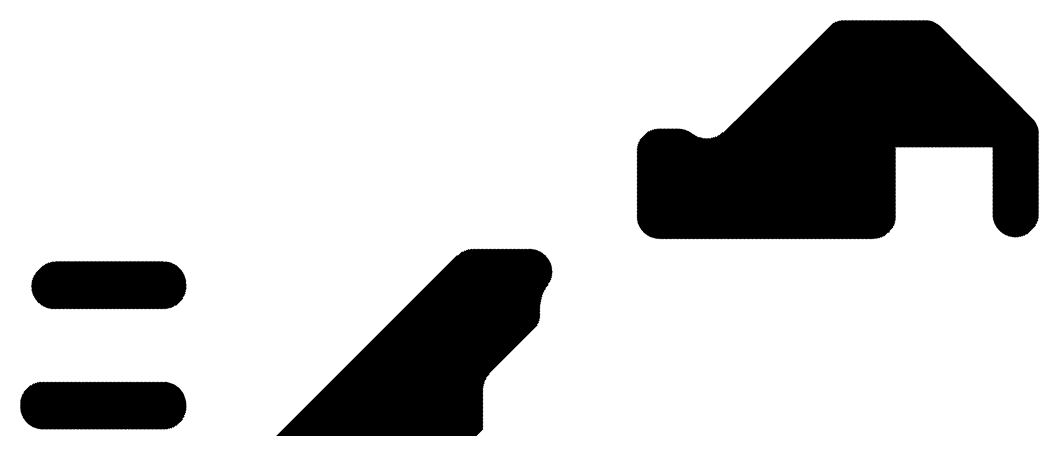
# Model space of a CAD drawing. Extents: x 17.1 to 54.5, y -45.2 to -18.
# Drawn here: x 33.03 to 54.49, y -26.65 to -18.01 of the extents above; entities that cross this region are included whole.
import ezdxf

# ---------------------------------------------------------------- set-up
doc = ezdxf.new("R2010")
doc.units = 0
doc.layers.add('HATCH_GEN', color=1, linetype='Continuous')

msp = doc.modelspace()

# ---------------------------------------------------------------- linework, layer by layer
at = {"layer": 'HATCH_GEN'}
for p, q in [((46.0455, -22.281), (50.3063, -18.0201)), ((46.0529, -22.3018), (50.34, -18.0147)), ((46.0604, -22.3226), (50.3715, -18.0115)), ((46.0693, -22.342), (50.4012, -18.0101)), ((46.0784, -22.3612), (50.4296, -18.01)), ((46.0885, -22.3793), (50.4578, -18.01)), ((46.0991, -22.397), (50.4861, -18.01)), ((46.1104, -22.414), (50.5144, -18.01)), ((46.1224, -22.4303), (50.5427, -18.01)), ((46.1347, -22.4463), (50.571, -18.01)), ((46.1481, -22.4611), (50.5993, -18.01)), ((46.1616, -22.476), (50.6275, -18.01)), ((46.1762, -22.4897), (50.6558, -18.01)), ((46.191, -22.5031), (50.6841, -18.01)), ((46.2065, -22.5159), (50.7124, -18.01)), ((46.2228, -22.5279), (50.7407, -18.01)), ((46.2393, -22.5397), (50.769, -18.01)), ((46.257, -22.5503), (50.7973, -18.01)), ((46.2747, -22.5609), (50.8255, -18.01)), ((46.2938, -22.57), (50.8538, -18.01)), ((46.313, -22.5791), (50.8821, -18.01)), ((46.3334, -22.587), (50.9104, -18.01)), ((46.3542, -22.5944), (50.9387, -18.01)), ((46.3762, -22.6007), (50.967, -18.01)), ((46.3989, -22.6064), (50.9952, -18.01)), ((46.4228, -22.6108), (51.0235, -18.01)), ((46.4474, -22.6144), (51.0518, -18.01)), ((46.4739, -22.6162), (51.0801, -18.01)), ((46.5009, -22.6175), (51.1084, -18.01)), ((46.5292, -22.6175), (51.1367, -18.01)), ((46.5575, -22.6175), (51.165, -18.01)), ((46.5857, -22.6175), (51.1932, -18.01)), ((46.614, -22.6175), (51.2215, -18.01)), ((46.6423, -22.6175), (51.2498, -18.01)), ((46.6706, -22.6175), (51.2781, -18.01)), ((46.6989, -22.6175), (51.3064, -18.01)), ((46.7272, -22.6175), (51.3347, -18.01)), ((46.7554, -22.6175), (51.3629, -18.01)), ((46.7837, -22.6175), (51.3912, -18.01)), ((46.812, -22.6175), (51.4195, -18.01)), ((46.8403, -22.6175), (51.4478, -18.01)), ((46.8686, -22.6175), (51.4761, -18.01)), ((46.8969, -22.6175), (51.5044, -18.01)), ((46.9251, -22.6175), (51.5326, -18.01)), ((46.9534, -22.6175), (51.5609, -18.01)), ((46.9817, -22.6175), (51.5892, -18.01)), ((47.01, -22.6175), (51.6175, -18.01)), ((47.0383, -22.6175), (51.6458, -18.01)), ((47.0666, -22.6175), (51.6741, -18.01)), ((47.0949, -22.6175), (51.7024, -18.01)), ((47.1231, -22.6175), (51.7306, -18.01)), ((47.1514, -22.6175), (51.7589, -18.01)), ((47.1797, -22.6175), (51.7872, -18.01)), ((47.208, -22.6175), (51.8155, -18.01)), ((47.2363, -22.6175), (51.8438, -18.01)), ((47.2646, -22.6175), (51.8721, -18.01)), ((47.2928, -22.6175), (51.9003, -18.01)), ((47.3211, -22.6175), (51.9286, -18.01)), ((47.3494, -22.6175), (51.9569, -18.01)), ((47.3777, -22.6175), (51.9852, -18.01)), ((47.406, -22.6175), (52.0135, -18.01)), ((47.4343, -22.6175), (52.0418, -18.01)), ((47.4625, -22.6175), (52.07, -18.01)), ((47.4908, -22.6175), (52.098, -18.0103)), ((47.5191, -22.6175), (52.125, -18.0116)), ((47.5474, -22.6175), (52.1508, -18.0141)), ((47.5757, -22.6175), (52.1755, -18.0177)), ((47.604, -22.6175), (52.1988, -18.0226)), ((46.0305, -22.2111), (50.1702, -18.0713)), ((46.0341, -22.2357), (50.2252, -18.0447)), ((46.0398, -22.2584), (50.2686, -18.0295)), ((47.6323, -22.6175), (52.2215, -18.0283)), ((47.6605, -22.6175), (52.243, -18.0351)), ((47.6888, -22.6175), (52.2638, -18.0425)), ((47.7171, -22.6175), (52.2838, -18.0508)), ((47.7454, -22.6175), (52.303, -18.0599)), ((47.7737, -22.6175), (52.3217, -18.0695)), ((47.802, -22.6175), (52.3394, -18.0801)), ((47.8302, -22.6175), (52.357, -18.0908)), ((47.8585, -22.6175), (52.3732, -18.1028)), ((47.8868, -22.6175), (52.3894, -18.1149)), ((47.9151, -22.6175), (52.4046, -18.128)), ((47.9434, -22.6175), (52.4194, -18.1415)), ((47.9717, -22.6175), (52.434, -18.1552)), ((47.9999, -22.6175), (52.4481, -18.1693)), ((48.0282, -22.6175), (52.4622, -18.1835)), ((48.0565, -22.6175), (52.4764, -18.1976)), ((48.0848, -22.6175), (52.4905, -18.2118)), ((48.1131, -22.6175), (52.5047, -18.2259)), ((48.1414, -22.6175), (52.5188, -18.2401)), ((48.1697, -22.6175), (52.533, -18.2542)), ((48.1979, -22.6175), (52.5471, -18.2683)), ((48.2262, -22.6175), (52.5612, -18.2825)), ((48.2545, -22.6175), (52.5754, -18.2966)), ((48.2828, -22.6175), (52.5895, -18.3108)), ((48.3111, -22.6175), (52.6037, -18.3249)), ((48.3394, -22.6175), (52.6178, -18.3391)), ((48.3676, -22.6175), (52.6319, -18.3532)), ((48.3959, -22.6175), (52.6461, -18.3673)), ((48.4242, -22.6175), (52.6602, -18.3815)), ((48.4525, -22.6175), (52.6744, -18.3956)), ((48.4808, -22.6175), (52.6885, -18.4098)), ((48.5091, -22.6175), (52.7027, -18.4239)), ((48.5374, -22.6175), (52.7168, -18.438)), ((48.5656, -22.6175), (52.7309, -18.4522)), ((48.5939, -22.6175), (52.7451, -18.4663)), ((48.6222, -22.6175), (52.7592, -18.4805)), ((48.6505, -22.6175), (52.7734, -18.4946)), ((48.6788, -22.6175), (52.7875, -18.5088)), ((48.7071, -22.6175), (52.8017, -18.5229)), ((48.7353, -22.6175), (52.8158, -18.537)), ((48.7636, -22.6175), (52.8299, -18.5512)), ((48.7919, -22.6175), (52.8441, -18.5653)), ((48.8202, -22.6175), (52.8582, -18.5795)), ((48.8485, -22.6175), (52.8724, -18.5936)), ((48.8768, -22.6175), (52.8865, -18.6078)), ((48.905, -22.6175), (52.9006, -18.6219)), ((48.9333, -22.6175), (52.9148, -18.636)), ((48.9616, -22.6175), (52.9289, -18.6502)), ((48.9899, -22.6175), (52.9431, -18.6643)), ((49.0182, -22.6175), (52.9572, -18.6785)), ((49.0465, -22.6175), (52.9714, -18.6926)), ((49.0748, -22.6175), (52.9855, -18.7067)), ((49.103, -22.6175), (52.9996, -18.7209)), ((49.1313, -22.6175), (53.0138, -18.735)), ((49.1596, -22.6175), (53.0279, -18.7492)), ((49.1879, -22.6175), (53.0421, -18.7633)), ((49.2162, -22.6175), (53.0562, -18.7775)), ((49.2445, -22.6175), (53.0704, -18.7916)), ((49.2727, -22.6175), (53.0845, -18.8057)), ((49.301, -22.6175), (53.0986, -18.8199)), ((49.3293, -22.6175), (53.1128, -18.834)), ((49.3576, -22.6175), (53.1269, -18.8482)), ((49.3859, -22.6175), (53.1411, -18.8623)), ((49.4142, -22.6175), (53.1552, -18.8765)), ((49.4424, -22.6175), (53.1693, -18.8906)), ((49.4707, -22.6175), (53.1835, -18.9047)), ((49.499, -22.6175), (53.1976, -18.9189)), ((49.5273, -22.6175), (53.2118, -18.933)), ((51.485, -20.688), (53.2259, -18.9472)), ((51.5139, -20.6875), (53.2401, -18.9613)), ((51.5422, -20.6875), (53.2542, -18.9755)), ((51.5704, -20.6875), (53.2683, -18.9896)), ((51.5987, -20.6875), (53.2825, -19.0037)), ((51.627, -20.6875), (53.2966, -19.0179)), ((51.6553, -20.6875), (53.3108, -19.032)), ((51.6836, -20.6875), (53.3249, -19.0462)), ((51.7119, -20.6875), (53.3391, -19.0603)), ((51.7401, -20.6875), (53.3532, -19.0744)), ((51.7684, -20.6875), (53.3673, -19.0886)), ((51.7967, -20.6875), (53.3815, -19.1027)), ((51.825, -20.6875), (53.3956, -19.1169)), ((51.8533, -20.6875), (53.4098, -19.131)), ((51.8816, -20.6875), (53.4239, -19.1452)), ((51.9098, -20.6875), (53.438, -19.1593)), ((51.9381, -20.6875), (53.4522, -19.1734)), ((51.9664, -20.6875), (53.4663, -19.1876)), ((51.9947, -20.6875), (53.4805, -19.2017)), ((52.023, -20.6875), (53.4946, -19.2159)), ((52.0513, -20.6875), (53.5088, -19.23)), ((52.0796, -20.6875), (53.5229, -19.2442)), ((52.1078, -20.6875), (53.537, -19.2583)), ((52.1361, -20.6875), (53.5512, -19.2724)), ((52.1644, -20.6875), (53.5653, -19.2866)), ((52.1927, -20.6875), (53.5795, -19.3007)), ((52.221, -20.6875), (53.5936, -19.3149)), ((52.2493, -20.6875), (53.6078, -19.329)), ((52.2775, -20.6875), (53.6219, -19.3431)), ((52.3058, -20.6875), (53.636, -19.3573)), ((52.3341, -20.6875), (53.6502, -19.3714)), ((52.3624, -20.6875), (53.6643, -19.3856)), ((52.3907, -20.6875), (53.6785, -19.3997)), ((52.419, -20.6875), (53.6926, -19.4139)), ((52.4472, -20.6875), (53.7068, -19.428)), ((52.4755, -20.6875), (53.7209, -19.4421)), ((52.5038, -20.6875), (53.735, -19.4563)), ((52.5321, -20.6875), (53.7492, -19.4704)), ((52.5604, -20.6875), (53.7633, -19.4846)), ((52.5887, -20.6875), (53.7775, -19.4987)), ((52.617, -20.6875), (53.7916, -19.5129)), ((52.6452, -20.6875), (53.8057, -19.527)), ((52.6735, -20.6875), (53.8199, -19.5411)), ((52.7018, -20.6875), (53.834, -19.5553)), ((52.7301, -20.6875), (53.8482, -19.5694)), ((52.7584, -20.6875), (53.8623, -19.5836)), ((52.7867, -20.6875), (53.8765, -19.5977)), ((52.8149, -20.6875), (53.8906, -19.6118)), ((52.8432, -20.6875), (53.9047, -19.626)), ((52.8715, -20.6875), (53.9189, -19.6401)), ((52.8998, -20.6875), (53.933, -19.6543)), ((52.9281, -20.6875), (53.9472, -19.6684)), ((52.9564, -20.6875), (53.9613, -19.6826)), ((52.9847, -20.6875), (53.9755, -19.6967)), ((53.0129, -20.6875), (53.9896, -19.7108)), ((53.0412, -20.6875), (54.0037, -19.725)), ((53.0695, -20.6875), (54.0179, -19.7391)), ((53.0978, -20.6875), (54.032, -19.7533)), ((53.1261, -20.6875), (54.0462, -19.7674)), ((53.1544, -20.6875), (54.0603, -19.7816)), ((53.1826, -20.6875), (54.0744, -19.7957)), ((53.2109, -20.6875), (54.0886, -19.8098)), ((53.2392, -20.6875), (54.1027, -19.824)), ((53.2675, -20.6875), (54.1169, -19.8381)), ((53.2958, -20.6875), (54.131, -19.8523)), ((53.3241, -20.6875), (54.1452, -19.8664)), ((53.3523, -20.6875), (54.1593, -19.8805)), ((53.3806, -20.6875), (54.1734, -19.8947)), ((53.4089, -20.6875), (54.1876, -19.9088)), ((53.4372, -20.6875), (54.2017, -19.923)), ((53.4655, -20.6875), (54.2159, -19.9371)), ((53.4938, -20.6875), (54.23, -19.9513)), ((53.52, -20.6895), (54.2442, -19.9654)), ((53.525, -20.7128), (54.2583, -19.9795)), ((53.525, -20.7411), (54.2724, -19.9937)), ((53.525, -20.7694), (54.2866, -20.0078)), ((53.525, -20.7977), (54.3007, -20.022)), ((53.525, -20.826), (54.3149, -20.0361)), ((53.525, -20.8543), (54.329, -20.0503)), ((53.525, -20.8825), (54.3431, -20.0644)), ((53.525, -20.9108), (54.357, -20.0788)), ((53.525, -20.9391), (54.3704, -20.0937)), ((53.525, -20.9674), (54.3837, -20.1087)), ((53.525, -20.9957), (54.3958, -20.1249)), ((53.525, -21.024), (54.4078, -20.1412)), ((53.525, -21.0522), (54.4187, -20.1586)), ((46.025, -21.1418), (46.8678, -20.299)), ((46.025, -21.1135), (46.8395, -20.299)), ((46.025, -21.0852), (46.8112, -20.299)), ((46.025, -21.0569), (46.7829, -20.299)), ((46.025, -21.0286), (46.7546, -20.299)), ((46.025, -21.0003), (46.7263, -20.299)), ((46.025, -20.9721), (46.6981, -20.299)), ((46.025, -20.9438), (46.6698, -20.299)), ((46.025, -20.9155), (46.6415, -20.299)), ((46.025, -20.8872), (46.6132, -20.299)), ((46.025, -20.8589), (46.5849, -20.299)), ((46.025, -20.8306), (46.5566, -20.299)), ((46.025, -20.8024), (46.5284, -20.299)), ((46.025, -20.7741), (46.5001, -20.299)), ((46.025, -21.1701), (46.8958, -20.2992)), ((46.025, -21.1983), (46.9227, -20.3006)), ((46.025, -21.2266), (46.9488, -20.3028)), ((46.025, -21.2549), (46.9733, -20.3066)), ((46.025, -21.2832), (46.997, -20.3112)), ((46.025, -21.3115), (47.0194, -20.3171)), ((46.025, -21.3398), (47.0413, -20.3234)), ((46.025, -21.368), (47.0618, -20.3312)), ((46.025, -21.3963), (47.0823, -20.339)), ((46.025, -21.4246), (47.1012, -20.3484)), ((46.025, -21.4529), (47.12, -20.3579)), ((46.025, -21.4812), (47.1378, -20.3684)), ((46.025, -21.5095), (47.155, -20.3794)), ((46.0264, -20.7444), (46.4704, -20.3004)), ((46.0271, -22.1862), (47.8338, -20.3795)), ((46.0293, -20.7132), (46.4392, -20.3033)), ((46.0343, -20.6799), (46.4059, -20.3083)), ((46.0438, -20.6421), (46.3681, -20.3178)), ((46.0585, -20.5992), (46.3252, -20.3325)), ((46.0831, -20.5463), (46.2723, -20.3571)), ((53.525, -21.0805), (54.4293, -20.1763)), ((53.525, -21.1088), (54.439, -20.1948)), ((53.525, -21.1371), (54.4481, -20.214)), ((53.525, -21.1654), (54.4566, -20.2338)), ((53.525, -21.1937), (54.4641, -20.2546)), ((53.525, -21.222), (54.471, -20.2759)), ((53.525, -21.2502), (54.4767, -20.2985)), ((53.525, -21.2785), (54.4818, -20.3217)), ((53.525, -21.3068), (54.4855, -20.3463)), ((53.525, -21.3351), (54.4882, -20.3719)), ((46.025, -21.5377), (47.1721, -20.3907)), ((46.025, -21.566), (47.1886, -20.4025)), ((46.025, -21.5943), (47.2061, -20.4132)), ((46.025, -21.6226), (47.224, -20.4236)), ((46.025, -21.6509), (47.242, -20.4339)), ((46.025, -21.6792), (47.2599, -20.4443)), ((46.025, -21.7075), (47.2778, -20.4546)), ((46.025, -21.7357), (47.2958, -20.465)), ((46.025, -22.1317), (47.6862, -20.4705)), ((46.025, -21.764), (47.3165, -20.4726)), ((46.025, -21.7923), (47.3388, -20.4785)), ((46.025, -22.1034), (47.6476, -20.4808)), ((46.025, -21.8206), (47.3611, -20.4845)), ((46.025, -21.8489), (47.3834, -20.4905)), ((46.025, -22.0751), (47.6089, -20.4912)), ((46.025, -21.8772), (47.4057, -20.4965)), ((46.025, -22.0469), (47.5703, -20.5015)), ((46.025, -21.9054), (47.4282, -20.5022)), ((46.025, -22.0186), (47.5404, -20.5032)), ((46.025, -21.9903), (47.5121, -20.5032)), ((46.025, -21.962), (47.4838, -20.5032)), ((46.025, -21.9337), (47.4555, -20.5032)), ((46.0258, -22.1592), (47.7484, -20.4366)), ((53.525, -21.3634), (54.4896, -20.3988)), ((53.525, -21.3917), (54.49, -20.4267)), ((53.525, -21.4199), (54.49, -20.4549)), ((53.525, -21.4482), (54.49, -20.4832)), ((53.525, -21.4765), (54.49, -20.5115)), ((53.525, -21.5048), (54.49, -20.5398)), ((53.525, -21.5331), (54.49, -20.5681)), ((53.525, -21.5614), (54.49, -20.5964)), ((49.5556, -22.6175), (51.4755, -20.6975)), ((49.5839, -22.6175), (51.475, -20.7264)), ((49.6122, -22.6175), (51.475, -20.7547)), ((49.6404, -22.6175), (51.475, -20.7829)), ((49.6687, -22.6175), (51.475, -20.8112)), ((53.525, -21.5896), (54.49, -20.6246)), ((53.525, -21.6179), (54.49, -20.6529)), ((53.525, -21.6462), (54.49, -20.6812)), ((53.525, -21.6745), (54.49, -20.7095)), ((53.525, -21.7028), (54.49, -20.7378)), ((53.525, -21.7311), (54.49, -20.7661)), ((53.525, -21.7594), (54.49, -20.7944)), ((49.697, -22.6175), (51.475, -20.8395)), ((49.7253, -22.6175), (51.475, -20.8678)), ((49.7536, -22.6175), (51.475, -20.8961)), ((49.7819, -22.6175), (51.475, -20.9244)), ((49.8101, -22.6175), (51.475, -20.9526)), ((49.8384, -22.6175), (51.475, -20.9809)), ((49.8667, -22.6175), (51.475, -21.0092)), ((53.525, -21.7876), (54.49, -20.8226)), ((53.525, -21.8159), (54.49, -20.8509)), ((53.525, -21.8442), (54.49, -20.8792)), ((53.525, -21.8725), (54.49, -20.9075)), ((53.525, -21.9008), (54.49, -20.9358)), ((53.525, -21.9291), (54.49, -20.9641)), ((53.525, -21.9573), (54.49, -20.9923)), ((53.525, -21.9856), (54.49, -21.0206)), ((49.895, -22.6175), (51.475, -21.0375)), ((49.9233, -22.6175), (51.475, -21.0658)), ((49.9516, -22.6175), (51.475, -21.0941)), ((49.9798, -22.6175), (51.475, -21.1223)), ((50.0081, -22.6175), (51.475, -21.1506)), ((50.0364, -22.6175), (51.475, -21.1789)), ((50.0647, -22.6175), (51.475, -21.2072)), ((50.093, -22.6175), (51.475, -21.2355)), ((53.525, -22.0139), (54.49, -21.0489)), ((53.525, -22.0422), (54.49, -21.0772)), ((53.525, -22.0705), (54.49, -21.1055)), ((53.525, -22.0988), (54.49, -21.1338)), ((53.5259, -22.1262), (54.49, -21.162)), ((53.5272, -22.1531), (54.49, -21.1903)), ((53.5307, -22.1779), (54.49, -21.2186)), ((50.1213, -22.6175), (51.475, -21.2638)), ((50.1496, -22.6175), (51.475, -21.2921)), ((50.1778, -22.6175), (51.475, -21.3203)), ((50.2061, -22.6175), (51.475, -21.3486)), ((50.2344, -22.6175), (51.475, -21.3769)), ((50.2627, -22.6175), (51.475, -21.4052)), ((50.291, -22.6175), (51.475, -21.4335)), ((53.5344, -22.2025), (54.49, -21.2469)), ((53.5401, -22.2251), (54.49, -21.2752)), ((53.5459, -22.2476), (54.49, -21.3035)), ((53.5533, -22.2684), (54.49, -21.3318)), ((53.5608, -22.2892), (54.49, -21.36)), ((53.5698, -22.3085), (54.49, -21.3883)), ((53.5789, -22.3277), (54.49, -21.4166)), ((53.5891, -22.3458), (54.49, -21.4449)), ((50.3193, -22.6175), (51.475, -21.4618)), ((50.3475, -22.6175), (51.475, -21.49)), ((50.3758, -22.6175), (51.475, -21.5183)), ((50.4041, -22.6175), (51.475, -21.5466)), ((50.4324, -22.6175), (51.475, -21.5749)), ((50.4607, -22.6175), (51.475, -21.6032)), ((50.489, -22.6175), (51.475, -21.6315)), ((50.5172, -22.6175), (51.475, -21.6597)), ((53.5997, -22.3634), (54.49, -21.4732)), ((53.6111, -22.3804), (54.49, -21.5015)), ((53.6231, -22.3966), (54.49, -21.5297)), ((53.6355, -22.4126), (54.49, -21.558)), ((53.6489, -22.4274), (54.49, -21.5863)), ((53.6623, -22.4423), (54.49, -21.6146)), ((53.677, -22.4559), (54.49, -21.6429)), ((53.6919, -22.4693), (54.49, -21.6712)), ((50.5455, -22.6175), (51.475, -21.688)), ((50.5738, -22.6175), (51.475, -21.7163)), ((50.6021, -22.6175), (51.475, -21.7446)), ((50.6304, -22.6175), (51.475, -21.7729)), ((50.6587, -22.6175), (51.475, -21.8012)), ((50.687, -22.6175), (51.475, -21.8295)), ((50.7152, -22.6175), (51.475, -21.8577)), ((50.7435, -22.6175), (51.475, -21.886)), ((53.7075, -22.482), (54.49, -21.6995)), ((53.7237, -22.494), (54.49, -21.7277)), ((53.7403, -22.5057), (54.49, -21.756)), ((53.758, -22.5163), (54.49, -21.7843)), ((53.7757, -22.5269), (54.49, -21.8126)), ((53.7949, -22.536), (54.49, -21.8409)), ((53.8141, -22.5451), (54.49, -21.8692)), ((50.7718, -22.6175), (51.475, -21.9143)), ((50.8001, -22.6175), (51.475, -21.9426)), ((50.8284, -22.6175), (51.475, -21.9709)), ((50.8567, -22.6175), (51.475, -21.9992)), ((50.8849, -22.6175), (51.475, -22.0274)), ((50.9132, -22.6175), (51.475, -22.0557)), ((50.9415, -22.6175), (51.475, -22.084)), ((53.8346, -22.5528), (54.49, -21.8974)), ((53.8554, -22.5603), (54.49, -21.9257)), ((53.8775, -22.5665), (54.49, -21.954)), ((53.9001, -22.5721), (54.49, -21.9823)), ((53.9242, -22.5764), (54.49, -22.0106)), ((53.9488, -22.58), (54.49, -22.0389)), ((53.9754, -22.5818), (54.49, -22.0671)), ((54.0027, -22.5828), (54.4898, -22.0956)), ((50.9698, -22.6175), (51.475, -22.1123)), ((50.9981, -22.6175), (51.475, -22.1406)), ((51.0277, -22.6162), (51.4737, -22.1702)), ((51.0586, -22.6135), (51.471, -22.2011)), ((51.0918, -22.6086), (51.4661, -22.2343)), ((51.1294, -22.5993), (51.4568, -22.2719)), ((51.1719, -22.5851), (51.4426, -22.3144)), ((54.0324, -22.5813), (54.4884, -22.1253)), ((54.0641, -22.5779), (54.485, -22.157)), ((54.098, -22.5723), (54.4794, -22.1909)), ((54.1357, -22.5628), (54.4699, -22.2287)), ((54.1796, -22.5473), (54.4544, -22.2725)), ((51.2234, -22.5619), (51.4194, -22.3659)), ((51.3247, -22.4889), (51.3464, -22.4672)), ((54.2361, -22.519), (54.4261, -22.329)), ((35.3083, -31.717), (44.0712, -22.9541)), ((36.2931, -29.12), (42.5756, -22.8375)), ((36.2943, -29.0905), (42.546, -22.8389)), ((36.2944, -29.147), (42.6039, -22.8375)), ((36.2961, -29.1736), (42.6322, -22.8375)), ((36.297, -29.0595), (42.515, -22.8416)), ((36.298, -30.2748), (43.7353, -22.8375)), ((36.298, -30.2465), (43.707, -22.8375)), ((36.298, -30.2182), (43.6787, -22.8375)), ((36.298, -30.1899), (43.6504, -22.8375)), ((36.298, -30.1617), (43.6222, -22.8375)), ((36.298, -30.1334), (43.5939, -22.8375)), ((36.298, -30.1051), (43.5656, -22.8375)), ((36.298, -30.0768), (43.5373, -22.8375)), ((36.298, -30.0485), (43.509, -22.8375)), ((36.298, -30.0202), (43.4807, -22.8375)), ((36.298, -29.992), (43.4525, -22.8375)), ((36.298, -29.9637), (43.4242, -22.8375)), ((36.298, -29.9354), (43.3959, -22.8375)), ((36.298, -29.9071), (43.3676, -22.8375)), ((36.298, -29.8788), (43.3393, -22.8375)), ((36.298, -29.8505), (43.311, -22.8375)), ((36.298, -29.8222), (43.2827, -22.8375)), ((36.298, -29.794), (43.2545, -22.8375)), ((36.298, -29.7657), (43.2262, -22.8375)), ((36.298, -29.7374), (43.1979, -22.8375)), ((36.298, -29.7091), (43.1696, -22.8375)), ((36.298, -29.6808), (43.1413, -22.8375)), ((36.298, -29.6525), (43.113, -22.8375)), ((36.298, -29.6243), (43.0848, -22.8375)), ((36.298, -29.596), (43.0565, -22.8375)), ((36.298, -29.5677), (43.0282, -22.8375)), ((36.298, -29.5394), (42.9999, -22.8375)), ((36.298, -29.5111), (42.9716, -22.8375)), ((36.298, -29.4828), (42.9433, -22.8375)), ((36.298, -29.4546), (42.9151, -22.8375)), ((36.298, -29.4263), (42.8868, -22.8375)), ((36.298, -29.398), (42.8585, -22.8375)), ((36.298, -29.3697), (42.8302, -22.8375)), ((36.298, -29.3414), (42.8019, -22.8375)), ((36.298, -29.3131), (42.7736, -22.8375)), ((36.298, -29.2848), (42.7453, -22.8375)), ((36.298, -29.2566), (42.7171, -22.8375)), ((36.298, -29.2283), (42.6888, -22.8375)), ((36.298, -29.2), (42.6605, -22.8375)), ((36.298, -30.3031), (43.7634, -22.8376)), ((36.298, -30.3314), (43.7904, -22.839)), ((36.298, -30.3597), (43.8165, -22.8412)), ((36.298, -30.3879), (43.8411, -22.8448)), ((36.298, -30.4162), (43.8647, -22.8495)), ((36.298, -30.4445), (43.8873, -22.8552)), ((36.298, -30.4728), (43.909, -22.8618)), ((36.298, -30.5011), (43.9298, -22.8693)), ((36.298, -30.5294), (43.95, -22.8774)), ((36.298, -30.5576), (43.9692, -22.8865)), ((36.298, -30.5859), (43.988, -22.8959)), ((36.298, -30.6142), (44.0057, -22.9065)), ((36.298, -30.6425), (44.0234, -22.9171)), ((36.298, -30.6708), (44.0397, -22.9291)), ((36.298, -30.6991), (44.0559, -22.9411)), ((36.302, -29.0263), (42.4818, -22.8465)), ((36.3113, -28.9887), (42.4442, -22.8558)), ((36.3257, -28.946), (42.4015, -22.8702)), ((36.349, -28.8944), (42.3499, -22.8935)), ((33.2656, -23.634), (33.7986, -23.101)), ((33.2659, -23.6054), (33.7694, -23.1018)), ((33.2669, -23.6609), (33.8269, -23.101)), ((33.2674, -23.5756), (33.7396, -23.1034)), ((33.2699, -23.6863), (33.8551, -23.101)), ((33.2724, -23.5424), (33.7064, -23.1083)), ((33.2735, -23.7109), (33.8834, -23.101)), ((33.2789, -23.7339), (33.9117, -23.101)), ((33.2802, -23.5063), (33.6704, -23.1161)), ((33.2845, -23.7565), (33.94, -23.101)), ((33.2917, -23.7776), (33.9683, -23.101)), ((33.2923, -23.4658), (33.6299, -23.1283)), ((33.2991, -23.7984), (33.9966, -23.101)), ((33.3078, -23.8181), (34.0249, -23.101)), ((33.3123, -23.4175), (33.5816, -23.1483)), ((33.3168, -23.8373), (34.0531, -23.101)), ((33.3267, -23.8557), (34.0814, -23.101)), ((33.3373, -23.8734), (34.1097, -23.101)), ((33.3483, -23.8907), (34.138, -23.101)), ((33.3604, -23.9069), (34.1663, -23.101)), ((33.3724, -23.9231), (34.1946, -23.101)), ((33.3858, -23.938), (34.2228, -23.101)), ((33.3993, -23.9529), (34.2511, -23.101)), ((33.4136, -23.9668), (34.2794, -23.101)), ((33.4285, -23.9802), (34.3077, -23.101)), ((33.4437, -23.9932), (34.336, -23.101)), ((33.46, -24.0053), (34.3643, -23.101)), ((33.4763, -24.0173), (34.3925, -23.101)), ((33.4939, -24.0279), (34.4208, -23.101)), ((33.5116, -24.0385), (34.4491, -23.101)), ((33.5305, -24.0479), (34.4774, -23.101)), ((33.5497, -24.057), (34.5057, -23.101)), ((33.5698, -24.0652), (34.534, -23.101)), ((33.5906, -24.0726), (34.5623, -23.101)), ((33.6123, -24.0792), (34.5905, -23.101)), ((33.6349, -24.0849), (34.6188, -23.101)), ((33.6585, -24.0896), (34.6471, -23.101)), ((33.6831, -24.0933), (34.6754, -23.101)), ((33.7092, -24.0955), (34.7037, -23.101)), ((33.7361, -24.0968), (34.732, -23.101)), ((33.7642, -24.097), (34.7602, -23.101)), ((33.7925, -24.097), (34.7885, -23.101)), ((33.8208, -24.097), (34.8168, -23.101)), ((33.8491, -24.097), (34.8451, -23.101)), ((33.8774, -24.097), (34.8734, -23.101)), ((33.9057, -24.097), (34.9017, -23.101)), ((33.9339, -24.097), (34.9299, -23.101)), ((33.9622, -24.097), (34.9582, -23.101)), ((33.9905, -24.097), (34.9865, -23.101)), ((34.0188, -24.097), (35.0148, -23.101)), ((34.0471, -24.097), (35.0431, -23.101)), ((34.0754, -24.097), (35.0714, -23.101)), ((34.1037, -24.097), (35.0997, -23.101)), ((34.1319, -24.097), (35.1279, -23.101)), ((34.1602, -24.097), (35.1562, -23.101)), ((34.1885, -24.097), (35.1845, -23.101)), ((34.2168, -24.097), (35.2128, -23.101)), ((34.2451, -24.097), (35.2411, -23.101)), ((34.2734, -24.097), (35.2694, -23.101)), ((34.3016, -24.097), (35.2976, -23.101)), ((34.3299, -24.097), (35.3259, -23.101)), ((34.3582, -24.097), (35.3542, -23.101)), ((34.3865, -24.097), (35.3825, -23.101)), ((34.4148, -24.097), (35.4108, -23.101)), ((34.4431, -24.097), (35.4391, -23.101)), ((34.4713, -24.097), (35.4673, -23.101)), ((34.4996, -24.097), (35.4956, -23.101)), ((34.5279, -24.097), (35.5239, -23.101)), ((34.5562, -24.097), (35.5522, -23.101)), ((34.5845, -24.097), (35.5805, -23.101)), ((34.6128, -24.097), (35.6088, -23.101)), ((34.6411, -24.097), (35.6371, -23.101)), ((34.6693, -24.097), (35.6653, -23.101)), ((34.6976, -24.097), (35.6936, -23.101)), ((34.7259, -24.097), (35.7219, -23.101)), ((34.7542, -24.097), (35.7502, -23.101)), ((34.7825, -24.097), (35.7785, -23.101)), ((34.8108, -24.097), (35.8068, -23.101)), ((34.839, -24.097), (35.835, -23.101)), ((34.8673, -24.097), (35.8633, -23.101)), ((34.8956, -24.097), (35.8916, -23.101)), ((34.9239, -24.097), (35.9199, -23.101)), ((34.9522, -24.097), (35.9482, -23.101)), ((34.9805, -24.097), (35.9765, -23.101)), ((35.0088, -24.097), (36.0048, -23.101)), ((35.037, -24.097), (36.033, -23.101)), ((35.0653, -24.097), (36.0606, -23.1017)), ((35.0936, -24.097), (36.0875, -23.1031)), ((35.1219, -24.097), (36.1126, -23.1063)), ((35.1502, -24.097), (36.1372, -23.11)), ((35.1785, -24.097), (36.1599, -23.1155)), ((35.2067, -24.097), (36.1825, -23.1213)), ((35.235, -24.097), (36.2035, -23.1285)), ((35.2633, -24.097), (36.2242, -23.1361)), ((35.2916, -24.097), (36.2438, -23.1448)), ((35.3199, -24.097), (36.2629, -23.154)), ((35.3366, -31.717), (44.0861, -22.9675)), ((35.3482, -24.097), (36.2812, -23.1639)), ((35.3649, -31.717), (44.1004, -22.9815)), ((35.3764, -24.097), (36.2988, -23.1747)), ((35.3932, -31.717), (44.1139, -22.9963)), ((35.4215, -31.717), (44.1273, -23.0112)), ((35.4498, -31.717), (44.1394, -23.0274)), ((35.4781, -31.717), (44.1514, -23.0436)), ((35.5063, -31.717), (44.1624, -23.0609)), ((35.5346, -31.717), (44.173, -23.0786)), ((35.5629, -31.717), (44.1829, -23.097)), ((35.5912, -31.717), (44.192, -23.1162)), ((35.6195, -31.717), (44.2007, -23.1358)), ((35.6478, -31.717), (44.2081, -23.1566)), ((35.676, -31.717), (44.2153, -23.1778)), ((36.4262, -28.7889), (42.2444, -22.9707)), ((33.3523, -23.3493), (33.5133, -23.1883)), ((35.4047, -24.097), (36.3161, -23.1857)), ((35.433, -24.097), (36.3322, -23.1979)), ((35.4613, -24.097), (36.3483, -23.21)), ((35.4896, -24.097), (36.3631, -23.2234)), ((35.5179, -24.097), (36.3778, -23.237)), ((35.5462, -24.097), (36.3918, -23.2513)), ((35.5744, -24.097), (36.4051, -23.2664)), ((35.6027, -24.097), (36.4181, -23.2816)), ((35.631, -24.097), (36.43, -23.298)), ((35.6593, -24.097), (36.4418, -23.3145)), ((35.6876, -24.097), (36.4525, -23.3321)), ((35.7043, -31.717), (44.221, -23.2004)), ((35.7159, -24.097), (36.4628, -23.35)), ((35.7326, -31.717), (44.2263, -23.2233)), ((35.7441, -24.097), (36.4724, -23.3687)), ((35.7609, -31.717), (44.2299, -23.2479)), ((35.7724, -24.097), (36.4812, -23.3882)), ((35.7892, -31.717), (44.2329, -23.2733)), ((35.8175, -31.717), (44.2342, -23.3002)), ((35.8457, -31.717), (44.234, -23.3288)), ((35.874, -31.717), (44.2325, -23.3585)), ((35.9023, -31.717), (44.2276, -23.3917)), ((35.8007, -24.097), (36.4895, -23.4082)), ((35.829, -24.097), (36.4966, -23.4294)), ((35.8573, -24.097), (36.5034, -23.4509)), ((35.8856, -24.097), (36.5087, -23.4739)), ((35.9138, -24.097), (36.5135, -23.4973)), ((35.9306, -31.717), (44.2198, -23.4278)), ((35.9421, -24.097), (36.5167, -23.5224)), ((35.9589, -31.717), (44.2077, -23.4682)), ((35.9704, -24.097), (36.5191, -23.5483)), ((35.9872, -31.717), (44.1878, -23.5163)), ((35.9987, -24.097), (36.5202, -23.5755)), ((36.0155, -31.717), (44.1504, -23.582)), ((36.027, -24.097), (36.5214, -23.6026)), ((36.0437, -31.717), (44.0935, -23.6673)), ((36.0556, -24.0966), (36.522, -23.6303)), ((36.072, -31.717), (44.0636, -23.7254)), ((36.0854, -24.0952), (36.5202, -23.6603)), ((36.1003, -31.717), (44.0436, -23.7737)), ((36.1175, -24.0913), (36.5167, -23.6921)), ((36.1286, -31.717), (44.0236, -23.822)), ((36.1522, -24.0849), (36.5107, -23.7264)), ((36.1907, -24.0747), (36.5001, -23.7653)), ((36.236, -24.0577), (36.4835, -23.8102)), ((36.1569, -31.717), (44.0095, -23.8644)), ((36.1852, -31.717), (44.0024, -23.8997)), ((36.2134, -31.717), (43.9954, -23.935)), ((36.2417, -31.717), (43.9884, -23.9703)), ((36.27, -31.717), (43.9814, -24.0056)), ((36.2948, -31.7205), (43.9792, -24.0361)), ((36.2949, -24.027), (36.4521, -23.8698)), ((36.298, -31.7456), (43.9792, -24.0644)), ((36.298, -31.7739), (43.9792, -24.0927)), ((36.298, -31.8021), (43.9792, -24.121)), ((36.298, -31.8304), (43.9792, -24.1493)), ((36.298, -31.8587), (43.9792, -24.1776)), ((36.298, -31.887), (43.9791, -24.2059)), ((36.298, -31.9153), (43.9784, -24.2349)), ((36.298, -31.9436), (43.975, -24.2666)), ((36.298, -31.9719), (43.9695, -24.3004)), ((36.298, -32.0001), (43.9607, -24.3374)), ((36.298, -32.0284), (43.946, -24.3804)), ((36.298, -32.0567), (43.9197, -24.435)), ((36.298, -32.085), (42.9117, -25.4712)), ((33.0285, -26.1055), (33.4925, -25.6415)), ((33.0292, -26.1331), (33.5213, -25.641)), ((33.0303, -26.1603), (33.5496, -25.641)), ((33.0306, -26.0752), (33.4628, -25.6429)), ((33.0314, -26.1875), (33.5779, -25.641)), ((33.0336, -26.2136), (33.6062, -25.641)), ((33.0344, -26.0431), (33.4304, -25.6471)), ((33.0368, -26.2387), (33.6345, -25.641)), ((33.0407, -26.0084), (33.3954, -25.6538)), ((33.0415, -26.2623), (33.6627, -25.641)), ((33.0468, -26.2853), (33.691, -25.641)), ((33.0514, -25.9695), (33.3563, -25.6646)), ((33.0534, -26.3069), (33.7193, -25.641)), ((33.0605, -26.3281), (33.7476, -25.641)), ((33.0687, -26.3482), (33.7759, -25.641)), ((33.0689, -25.9238), (33.3103, -25.6823)), ((33.0775, -26.3677), (33.8042, -25.641)), ((33.0869, -26.3865), (33.8324, -25.641)), ((33.0973, -26.4045), (33.8607, -25.641)), ((33.1023, -25.8621), (33.2501, -25.7142)), ((33.1078, -26.4222), (33.889, -25.641)), ((33.1196, -26.4387), (33.9173, -25.641)), ((33.1315, -26.4551), (33.9456, -25.641)), ((33.1444, -26.4704), (33.9739, -25.641)), ((33.1577, -26.4854), (34.0022, -25.641)), ((33.1716, -26.4999), (34.0304, -25.641)), ((33.1863, -26.5135), (34.0587, -25.641)), ((33.201, -26.527), (34.087, -25.641)), ((33.2171, -26.5392), (34.1153, -25.641)), ((33.2332, -26.5513), (34.1436, -25.641)), ((33.2504, -26.5625), (34.1719, -25.641)), ((33.268, -26.5732), (34.2001, -25.641)), ((33.2862, -26.5833), (34.2284, -25.641)), ((33.3053, -26.5924), (34.2567, -25.641)), ((33.3247, -26.6013), (34.285, -25.641)), ((33.3454, -26.6088), (34.3133, -25.641)), ((33.3663, -26.6163), (34.3416, -25.641)), ((33.3888, -26.622), (34.3698, -25.641)), ((33.4114, -26.6277), (34.3981, -25.641)), ((33.436, -26.6314), (34.4264, -25.641)), ((33.4609, -26.6348), (34.4547, -25.641)), ((33.4878, -26.6362), (34.483, -25.641)), ((33.5153, -26.637), (34.5113, -25.641)), ((33.5436, -26.637), (34.5396, -25.641)), ((33.5718, -26.637), (34.5678, -25.641)), ((33.6001, -26.637), (34.5961, -25.641)), ((33.6284, -26.637), (34.6244, -25.641)), ((33.6567, -26.637), (34.6527, -25.641)), ((33.685, -26.637), (34.681, -25.641)), ((33.7133, -26.637), (34.7093, -25.641)), ((33.7415, -26.637), (34.7375, -25.641)), ((33.7698, -26.637), (34.7658, -25.641)), ((33.7981, -26.637), (34.7941, -25.641)), ((33.8264, -26.637), (34.8224, -25.641)), ((33.8547, -26.637), (34.8507, -25.641)), ((33.883, -26.637), (34.879, -25.641)), ((33.9112, -26.637), (34.9072, -25.641)), ((33.9395, -26.637), (34.9355, -25.641)), ((33.9678, -26.637), (34.9638, -25.641)), ((33.9961, -26.637), (34.9921, -25.641)), ((34.0244, -26.637), (35.0204, -25.641)), ((34.0527, -26.637), (35.0487, -25.641)), ((34.081, -26.637), (35.077, -25.641)), ((34.1092, -26.637), (35.1052, -25.641)), ((34.1375, -26.637), (35.1335, -25.641)), ((34.1658, -26.637), (35.1618, -25.641)), ((34.1941, -26.637), (35.1901, -25.641)), ((34.2224, -26.637), (35.2184, -25.641)), ((34.2507, -26.637), (35.2467, -25.641)), ((34.2789, -26.637), (35.2749, -25.641)), ((34.3072, -26.637), (35.3032, -25.641)), ((34.3355, -26.637), (35.3315, -25.641)), ((34.3638, -26.637), (35.3598, -25.641)), ((34.3921, -26.637), (35.3881, -25.641)), ((34.4204, -26.637), (35.4164, -25.641)), ((34.4486, -26.637), (35.4446, -25.641)), ((34.4769, -26.637), (35.4729, -25.641)), ((34.5052, -26.637), (35.5012, -25.641)), ((34.5335, -26.637), (35.5295, -25.641)), ((34.5618, -26.637), (35.5578, -25.641)), ((34.5901, -26.637), (35.5861, -25.641)), ((34.6184, -26.637), (35.6144, -25.641)), ((34.6466, -26.637), (35.6426, -25.641)), ((34.6749, -26.637), (35.6709, -25.641)), ((34.7032, -26.637), (35.6992, -25.641)), ((34.7315, -26.637), (35.7275, -25.641)), ((34.7598, -26.637), (35.7558, -25.641)), ((34.7881, -26.637), (35.7841, -25.641)), ((34.8163, -26.637), (35.8123, -25.641)), ((34.8446, -26.637), (35.8406, -25.641)), ((34.8729, -26.637), (35.8689, -25.641)), ((34.9012, -26.637), (35.8972, -25.641)), ((34.9295, -26.637), (35.9255, -25.641)), ((34.9578, -26.637), (35.9538, -25.641)), ((34.9861, -26.637), (35.9821, -25.641)), ((35.0143, -26.637), (36.0103, -25.641)), ((35.0426, -26.637), (36.0386, -25.641)), ((35.0709, -26.637), (36.0659, -25.642)), ((35.0992, -26.637), (36.0929, -25.6433)), ((35.1275, -26.637), (36.1175, -25.647)), ((35.1558, -26.637), (36.1419, -25.6508)), ((35.184, -26.637), (36.1645, -25.6566)), ((35.2123, -26.637), (36.1869, -25.6624)), ((35.2406, -26.637), (36.2077, -25.6699)), ((35.2689, -26.637), (36.2284, -25.6775)), ((35.2972, -26.637), (36.2477, -25.6865)), ((35.3255, -26.637), (36.2668, -25.6957)), ((35.3537, -26.637), (36.2848, -25.7059)), ((35.382, -26.637), (36.3024, -25.7166)), ((35.4103, -26.637), (36.3194, -25.7279)), ((35.4386, -26.637), (36.3355, -25.7401)), ((35.4669, -26.637), (36.3516, -25.7523)), ((36.298, -32.1133), (42.8476, -25.5637)), ((36.298, -32.1416), (42.8126, -25.6269)), ((36.298, -32.1698), (42.8021, -25.6657)), ((36.298, -32.1981), (42.7917, -25.7044)), ((36.298, -32.2264), (42.7814, -25.743)), ((35.4952, -26.637), (36.3662, -25.7659)), ((35.5235, -26.637), (36.3809, -25.7795)), ((35.5517, -26.637), (36.3946, -25.7941)), ((35.58, -26.637), (36.4079, -25.8091)), ((35.6083, -26.637), (36.4207, -25.8246)), ((35.6366, -26.637), (36.4326, -25.841)), ((35.6649, -26.637), (36.4444, -25.8575)), ((35.6932, -26.637), (36.4548, -25.8754)), ((35.7214, -26.637), (36.4652, -25.8933)), ((35.7497, -26.637), (36.4744, -25.9123)), ((35.778, -26.637), (36.4832, -25.9318)), ((35.8063, -26.637), (36.4912, -25.9521)), ((36.298, -32.2547), (42.7778, -25.7749)), ((36.298, -32.283), (42.7758, -25.8052)), ((36.298, -32.3113), (42.775, -25.8343)), ((36.298, -32.3395), (42.775, -25.8625)), ((36.298, -32.3678), (42.775, -25.8908)), ((36.298, -32.3961), (42.775, -25.9191)), ((36.298, -32.4244), (42.775, -25.9474)), ((35.8346, -26.637), (36.4983, -25.9732)), ((35.8629, -26.637), (36.5048, -25.9951)), ((35.8911, -26.637), (36.5101, -26.0181)), ((35.9194, -26.637), (36.5145, -26.0419)), ((35.9477, -26.637), (36.5177, -26.067)), ((35.976, -26.637), (36.5196, -26.0934)), ((36.0043, -26.637), (36.5208, -26.1204)), ((36.0326, -26.637), (36.5219, -26.1477)), ((36.0615, -26.6364), (36.5224, -26.1754)), ((36.298, -32.4527), (42.775, -25.9757)), ((36.298, -32.481), (42.775, -26.004)), ((36.298, -32.5093), (42.775, -26.0323)), ((36.298, -32.5375), (42.775, -26.0605)), ((36.298, -32.5658), (42.775, -26.0888)), ((36.298, -32.5941), (42.775, -26.1171)), ((36.298, -32.6224), (42.775, -26.1454)), ((36.298, -32.6507), (42.775, -26.1737)), ((36.0912, -26.6349), (36.5202, -26.2059)), ((36.124, -26.6304), (36.516, -26.2384)), ((36.1595, -26.6232), (36.5092, -26.2735)), ((36.1991, -26.6118), (36.4981, -26.3129)), ((36.2461, -26.5932), (36.4793, -26.36)), ((36.298, -32.679), (42.775, -26.202)), ((36.298, -32.7072), (42.775, -26.2302)), ((36.298, -32.7355), (42.775, -26.2585)), ((36.298, -32.7638), (42.775, -26.2868)), ((36.298, -32.7921), (42.775, -26.3151)), ((36.298, -32.8204), (42.775, -26.3434)), ((36.298, -32.8487), (42.775, -26.3717)), ((36.298, -32.877), (42.775, -26.4)), ((36.298, -32.9052), (42.775, -26.4282)), ((36.298, -32.9335), (42.775, -26.4565)), ((36.298, -32.9618), (42.775, -26.4848)), ((36.298, -32.9901), (42.775, -26.5131)), ((36.298, -33.0184), (42.775, -26.5414)), ((36.298, -33.0467), (42.775, -26.5697)), ((36.298, -33.0749), (42.775, -26.5979)), ((36.3079, -26.5596), (36.444, -26.4236)), ((36.298, -33.1032), (42.775, -26.6262))]:
    msp.add_line(p, q, dxfattribs=at)

doc.saveas('drawing.dxf')
